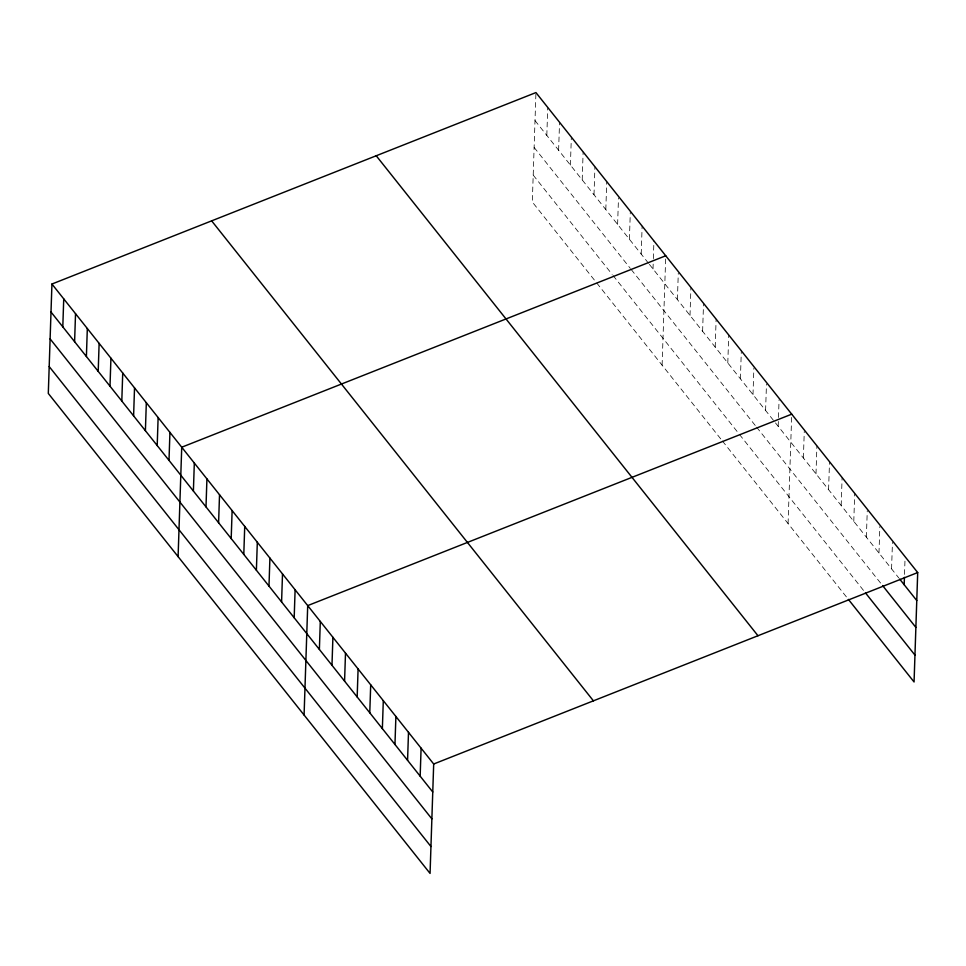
<?xml version="1.0" encoding="UTF-8"?>
<svg xmlns="http://www.w3.org/2000/svg" width="966" height="966" viewBox="0 0 966 966"><rect width="100%" height="100%" fill="white"/><g stroke="black" fill="none" stroke-linecap="round" stroke-linejoin="round"><path stroke-width="0.72" stroke-dasharray="4.83 3.62" d="M535.889 94.052L532.314 201.991L595.853 281.879M546.816 135.409L547.746 107.419M558.614 150.249L559.543 122.259M570.411 165.077L571.341 137.087M582.208 179.917L583.138 151.928M594.005 194.758L594.935 166.768M605.815 209.586L606.745 181.596M617.612 224.426L618.494 197.909M629.409 239.254L630.339 211.276M641.207 254.094L642.136 226.104M653.016 268.934L653.306 260.096M653.354 258.622L653.934 240.945M662.108 365.184L665.695 257.246M677.408 299.605L678.289 273.088M690.002 315.447L690.932 287.457M702.608 331.29L703.538 303.3M715.202 347.12L716.132 319.13M727.796 362.962L728.726 334.973M740.403 378.805L741.333 350.815M752.997 394.647L753.878 368.131M765.591 410.478L766.473 383.961M778.198 426.32L778.439 418.954M778.487 417.481L779.067 399.803M788.087 523.584L791.722 414.173M803.386 458.005L804.267 431.488M815.992 473.835L816.91 445.845M828.587 489.677L829.516 461.688M841.181 505.52L842.111 477.53M853.787 521.362L854.705 493.372M866.381 537.193L867.263 510.676M878.975 553.035L879.857 526.518M891.57 568.877L892.451 542.361M904.514 574.408L905.009 559.676M535.007 120.569L648.476 263.223M649.381 264.37L774.599 421.792M775.493 422.927L898.778 577.922M534.126 147.436L630.339 268.415M631.245 269.55L755.702 426.03M756.607 427.165L881.68 584.43M533.208 175.124L612.166 274.404M613.084 275.551L738.592 433.348M739.485 434.483L864.57 591.747M596.759 283.014L721.505 439.856M722.399 440.991L847.484 598.256"/><path stroke-width="1.45" d="M51.935 284.028L48.3 393.44L430.063 873.421L433.686 764.009L51.935 284.028L535.937 92.579L917.7 572.56L914.065 681.972L848.377 599.379M62.802 326.846L63.732 298.868M74.599 341.686L75.529 313.696M86.397 356.526L87.326 328.537M98.206 371.355L99.124 343.365M110.003 386.195L110.933 358.205M121.801 401.035L122.73 373.045M133.598 415.863L134.528 387.873M145.395 430.703L146.325 402.713M157.204 445.543L158.122 417.554M169.002 460.371L169.931 432.382M178.094 556.633L181.729 447.222L665.743 255.773M193.393 491.054L194.323 463.064M205.999 506.884L206.929 478.895M218.594 522.727L219.524 494.737M231.188 538.569L232.118 510.579M243.794 554.412L244.724 526.422M256.388 570.242L257.318 542.252M268.983 586.084L269.912 558.094M281.589 601.927L282.507 573.937M294.183 617.769L295.113 589.779M304.085 715.021L307.707 605.61L791.722 414.173M319.384 649.442L320.301 621.452M331.978 665.284L332.908 637.294M344.572 681.127L345.502 653.137M357.166 696.957L358.096 668.967M369.773 712.799L370.702 684.809M382.367 728.642L383.297 700.652M394.961 744.484L395.891 716.494M407.567 760.314L408.497 732.325M420.162 776.157L421.091 748.167M904.176 584.72L904.418 577.354M433.686 764.009L917.7 572.56M899.672 579.057L916.77 600.55M882.586 585.565L915.877 627.417M865.464 592.883L914.959 655.105M376.221 155.755L757.972 635.737M211.651 220.852L593.414 700.833M51.005 312.018L432.756 791.999M50.111 338.885L431.874 818.866M49.194 366.561L430.957 846.542"/></g></svg>
